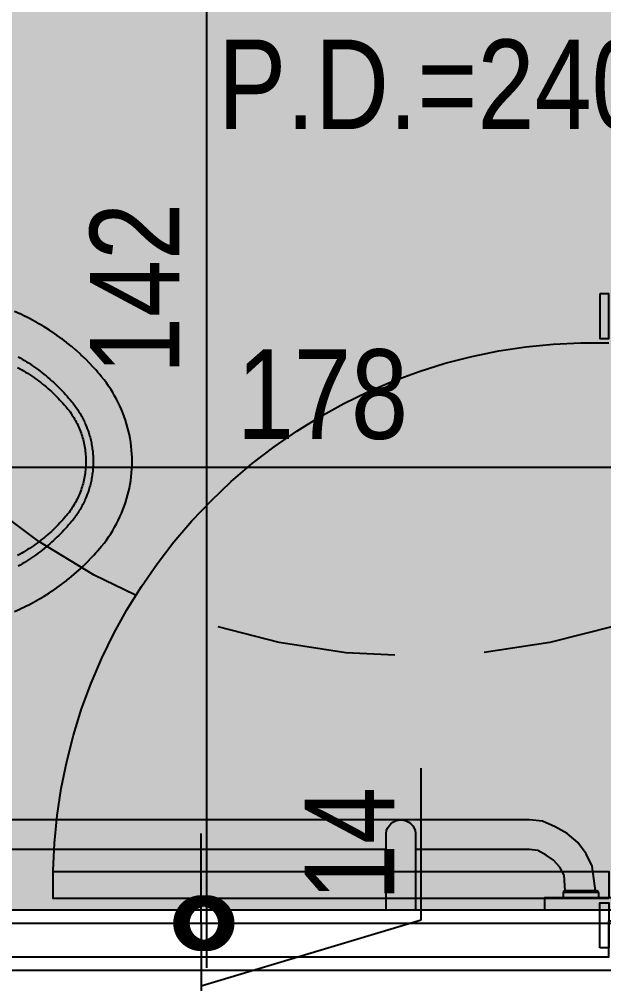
# Model space of a CAD drawing. Header units: metres. Extents: x -41 to 570, y -54 to 184.
# Drawn here: x 16.226 to 16.878, y 50.155 to 51.232 of the extents above; entities that cross this region are included whole.
import ezdxf
from ezdxf.enums import TextEntityAlignment as Align

# ---------------------------------------------------------------- set-up
doc = ezdxf.new("R2010")
doc.units = ezdxf.units.M
doc.linetypes.add('PUC$0$DASHEDX2', pattern=[1.5, 1, -0.5])
for name, color, linetype in [('ARQ-DIM', 2, 'Continuous'), ('ARQ-TXT', 2, 'Continuous'), ('PUC$0$ARQ-ALV ACAB', 4, 'Continuous'), ('PUC$0$ARQ-ALV OSSO', 5, 'Continuous'), ('PUC$0$ARQ-CAX @ 1', 1, 'Continuous'), ('PUC$0$ARQ-HID', 7, 'Continuous'), ('PUC$0$ARQ-PRJ', 7, 'PUC$0$DASHEDX2'), ('PUC$0$ARQ-SIM', 1, 'Continuous')]:
    doc.layers.add(name, color=color, linetype=linetype)
doc.layers.add('PUC$0$ARQ-FORRO', color=9, linetype='Continuous', lineweight=5)
doc.styles.add('Adesa', font='ARIALN.TTF')
doc.dimstyles.new('ADESA 1-0050', dxfattribs={"dimtxt": 0.1, "dimasz": 0.1, "dimexe": 0.05, "dimexo": 0.05, "dimgap": 0.03, "dimtad": 1, "dimdec": 1, "dimlfac": 100, "dimzin": 12, "dimtxsty": 'Adesa', "dimblk": 'DOTSMALL', "dimcen": 1, "dimdle": 0.05, "dimclrd": 1, "dimclre": 1, "dimclrt": 256, "dimazin": 3, "dimtm": 1e-09, "dimtfac": 1, "dimtdec": 1, "dimtmove": 1, "dimatfit": 0, "dimldrblk": 'DOTSMALL', "dimfxl": 0.8, "dimtvp": 2, "dimtolj": 1, "dimtzin": 0, "dimarcsym": 0})

# ---------------------------------------------------------------- blocks, each defined once
blk = doc.blocks.new('*U3363')
for points in [[(0, 0), (-5.51091059616504e-17, 0.6200000000003125), (-0.03000000000020014, 0.6200000000003125), (-0.03000000000020009, 0)], [(-0.6749999999981309, 0.01000000000070145), (-0.6249999999984037, 0.01000000000070145), (-0.6249999999984037, 2.557953848736361e-13), (-0.6749999999981309, 2.557953848736361e-13)], [(0.05500000000006366, 0.01000000000036039), (0.005000000000336513, 0.01000000000036039), (0.005000000000336513, -8.526512829121202e-14), (0.05500000000006366, -8.526512829121202e-14)]]:
    blk.add_lwpolyline(points, close=True)
at = {"layer": 'PUC$0$ARQ-PRJ'}
blk.add_arc((-0.0178846153847456, 0.01788461538511558), 0.6023809391554807, 88.29864539466116, 181.7013546053483, dxfattribs=at)
blk = doc.blocks.new('PUC$0$pl apto tipo 1 puc')
at = {"layer": 'PUC$0$ARQ-ALV ACAB', "elevation": 4.318356323904093e-06}
blk.add_lwpolyline([(-31.0320517374884, 1.795038550576186), (-31.0320517374884, 0.1856084022041193), (-32.22662822789356, 0.1856084022041193), (-32.22662822010545, 0.2256047968852583), (-32.38662819346439, 0.2256047968852583), (-32.38662821339221, 0.1756047841986685), (-33.78985092486744, 0.1756011812692293), (-33.78985075586606, -0.05481320627855981), (-33.63985074782035, -0.05481320627856), (-33.6398509229806, 0.02558742676947654), (-30.87204185766986, 0.02560654861560134)], dxfattribs=at)
at = {"layer": 'PUC$0$ARQ-ALV OSSO', "elevation": 4.318356323904093e-06}
blk.add_lwpolyline([(-31.0170517374884, 1.085605700000688), (-31.0170517374884, 0.1706084134620893), (-32.24162822854469, 0.17060841346209), (-32.24162822075658, 0.2206047968852595), (-32.38162819513037, 0.220604796885258), (-32.38162821505819, 0.1706047968848228), (-33.78485092156768, 0.1706011939553962), (-33.78485075916582, -0.04981320627856066), (-33.64485075637818, -0.04981320627855999), (-33.64485093153837, 0.03058739225385804), (-30.87704564146987, 0.03060651411398683)], dxfattribs=at)
at = {"layer": 'PUC$0$ARQ-CAX @ 1', "rotation": 270}
blk.add_blockref('*U3363', (-32.22662822010463, 0.2506047968847809, 4.319321033476736e-06), dxfattribs=at)
blk = doc.blocks.new('PUC$0$ARQ-HID-BACIA CX')
for points in [[(-0.5313834227084442, 0.1673716916279488), (-0.5372955826059638, 0.1647684327056424), (-0.5376423234909212, 0.1646101290736794), (-0.5434808775413204, 0.1618491949578527), (-0.5438096529436365, 0.1616882833065745), (-0.5467071388674541, 0.1602446503343629), (-0.5495860073037946, 0.158764238005034), (-0.549914374221153, 0.1585924229475779), (-0.5556065649691321, 0.1555159184912043), (-0.5559224495288504, 0.1553396729430858), (-0.5587406029606612, 0.1537410513514317), (-0.5615381828904873, 0.1521067187480014), (-0.5618466283106969, 0.1519235917994308), (-0.5646223621507787, 0.1502489920057712), (-0.5673765798312829, 0.1485392153728924), (-0.5676746795843997, 0.1483512337377135), (-0.5704073496833999, 0.1466009699611561), (-0.5731175295433033, 0.1448160792290025), (-0.573412377127724, 0.1446189066822683), (-0.5760963118291187, 0.1427965138888396), (-0.5787568607667029, 0.1409401382890962), (-0.5790421953649059, 0.1407380482119436), (-0.5816785022913677, 0.1388428351193909), (-0.5842904965073858, 0.1369142519480135), (-0.5845737494033969, 0.1367020125907459), (-0.5871566626326512, 0.1347380483376526), (-0.5897144147596194, 0.1327414209989399), (-0.589989914296922, 0.1325232271878747), (-0.5925203136427089, 0.1304899776016271), (-0.5950246720724623, 0.1284247326455272), (-0.5952967544759887, 0.1281971201140379), (-0.6002173956943082, 0.1239673683572562), (-0.6004844270242204, 0.1237315389936668), (-0.6052887796451146, 0.1193726038691523), (-0.6055448093753597, 0.1191339858101799), (-0.6079042263445729, 0.1169037993416566), (-0.6102351082828648, 0.114643817037603), (-0.6104909534093323, 0.114392221725808), (-0.6150527366648717, 0.1097844642738721), (-0.6153010876634682, 0.1095268045314981), (-0.6197381219696682, 0.104798119821254), (-0.6199784446677583, 0.1045350240868004), (-0.6221485288592277, 0.1021254027452016), (-0.6242878038583441, 0.0996884050560141), (-0.6245189867055104, 0.0994212716048821), (-0.6266244517189179, 0.0969534568678512), (-0.6286984319686937, 0.0944590356202468), (-0.6313604047120194, 0.0911201424225681), (-0.6339263756348859, 0.0877072820257183), (-0.6363942335770574, 0.08422318813669), (-0.6387619302221382, 0.0806706808727711), (-0.6410274938446534, 0.07705261962868801), (-0.6431890253823342, 0.0733719109320248), (-0.6452447023638257, 0.0696315320096517), (-0.6471927759629068, 0.065834503293587), (-0.6490315837636303, 0.061983884493344), (-0.6507595438687233, 0.0580827903067132), (-0.6523751588273257, 0.0541343786365758), (-0.6538770205446554, 0.0501418348800655), (-0.6552638083181394, 0.0461083954949402), (-0.6565342942380711, 0.0420373322886292), (-0.6576873422056622, 0.0379319524181767), (-0.6587219108788533, 0.0337955983902418), (-0.6596370583365072, 0.0296316500251521), (-0.660431943060324, 0.025443508745667), (-0.661105826389708, 0.0212346054326247), (-0.6616580755902959, 0.0170083866779862), (-0.6620881650813928, 0.012768326567624), (-0.6623956793817456, 0.0085179099889103), (-0.6625803149506952, 0.0042606390129833), (-0.6626418831339933, 3.49038203e-08), (-0.6625803149506952, -0.0042605918800689), (-0.6623956793817456, -0.0085178628560527), (-0.6620881650813928, -0.0127682794347663), (-0.6616580755902959, -0.0170083395450718), (-0.661105826389708, -0.0212345582997671), (-0.660431943060324, -0.0254434616127526), (-0.6596370583365072, -0.0296316028922377), (-0.6587219108788533, -0.0337955512573842), (-0.6576873422056622, -0.0379319052852623), (-0.6565342942380711, -0.0420372851557716), (-0.6552638083181394, -0.0461083483620826), (-0.6538770205446554, -0.0501417877472079), (-0.6523751588273257, -0.0541343315036613), (-0.6507595438687233, -0.0580827431737987), (-0.6490315837636303, -0.0619838373604864), (-0.6471927759629068, -0.0658344561607294), (-0.6452447023638257, -0.0696314848767372), (-0.6431890253823342, -0.0733718637991103), (-0.6410274938446534, -0.0770525724958304), (-0.6387619302221382, -0.0806706337399135), (-0.6363942335770574, -0.0842231410038323), (-0.6339263756348859, -0.0877072348928607), (-0.6313604047120194, -0.0911200952897105), (-0.6286984084022507, -0.0944589727763798), (-0.6266244517189179, -0.0969534097349936), (-0.6245189867055104, -0.0994212244719677), (-0.6242878038583441, -0.0996883579231565), (-0.6221485288592277, -0.102125355612344), (-0.6199784446677583, -0.1045349769538859), (-0.6197381219696682, -0.1047980726883964), (-0.6153010876634682, -0.1095267573986405), (-0.6150527366648717, -0.1097844171410145), (-0.6104909534093323, -0.1143921745929504), (-0.6102351082828648, -0.1146437699047453), (-0.6079042263445729, -0.1169037522087422), (-0.6055448093753597, -0.1191339386773222), (-0.6052887796451146, -0.1193725567362378), (-0.6004844270242204, -0.1237314918608092), (-0.6002173956943082, -0.1239673212243417), (-0.5952967544759887, -0.1281970729811235), (-0.5950246720724623, -0.1284246855126696), (-0.5925203136427089, -0.1304899304687126), (-0.589989914296922, -0.1325231800549602), (-0.5897144147596194, -0.1327413738660255), (-0.5871566626326512, -0.1347380012047381), (-0.5845737494033969, -0.1367019654578314), (-0.5842904965073858, -0.1369142048150991), (-0.5816785022913677, -0.1388427879865333), (-0.5790421953649059, -0.140738001079086), (-0.5787568607667029, -0.1409400911562386), (-0.5760963118291187, -0.1427964667559252), (-0.573412377127724, -0.1446188595494107), (-0.5731175295433033, -0.1448160320960881), (-0.5704073496833999, -0.1466009228282417), (-0.5676746795843997, -0.1483511866047991), (-0.5673765798312829, -0.1485391682399779), (-0.5646223621507787, -0.1502489448728568), (-0.5618466283106969, -0.1519235446665732), (-0.5615381828904873, -0.1521066716151438), (-0.5587406029606612, -0.1537410042185741), (-0.5559224495288504, -0.1553396258101714), (-0.5556065649691321, -0.1555158713583467), (-0.549914374221153, -0.1585923758147203), (-0.5495860073037946, -0.1587641908721764), (-0.5467071388674541, -0.1602446032015052), (-0.5438096529436365, -0.16168823617366), (-0.5434808775413204, -0.161849147824995), (-0.5376423234909212, -0.1646100819408218), (-0.5372955826059638, -0.1647683855727848), (-0.5313834227084442, -0.1673716444950912)], [(-0.5353967874145411, -0.1169248755943215), (-0.5377545861548825, -0.1155808658188278), (-0.5400950557064519, -0.1142069109538113), (-0.5424178347171777, -0.1128032466635602), (-0.5447224989911419, -0.111370045768723), (-0.5470086007659916, -0.1099074653789387), (-0.5492756844238758, -0.108415639037247), (-0.5515233100579309, -0.1068947238532871), (-0.5537510141948303, -0.105344876936698), (-0.5559583333612608, -0.1037662475415288), (-0.5581448904941908, -0.1021590948987239), (-0.5603105913278486, -0.1005239924582213), (-0.5624553887293687, -0.0988615529475112), (-0.5645792591322945, -0.0971724048049794), (-0.5666822025366401, -0.0954571371916302), (-0.5687642032314458, -0.0937163628348401), (-0.5708252690721807, -0.0919506394737653), (-0.5728647637649757, -0.0901598806981099), (-0.5748812261905627, -0.0883431909831245), (-0.5768730773974653, -0.0864996433821546), (-0.5788386834458592, -0.0846283580815168), (-0.5807763789739937, -0.0827284866893194), (-0.5826844279207961, -0.0807992200912224), (-0.5845614320108368, -0.0788401655130713), (-0.5864096693333068, -0.0768542294825636), (-0.5882335311014943, -0.0748463609520798), (-0.5900347219545523, -0.0728245568001), (-0.5918179237585193, -0.0707936245804319), (-0.5935927123434654, -0.0687525509361819), (-0.595367037455091, -0.0667020350050223), (-0.5963633636880205, -0.0654381943301417), (-0.597359422834636, -0.0641632892117912), (-0.5983457843912491, -0.0628777949064272), (-0.5993110186345377, -0.0615852188859378), (-0.6002500312857535, -0.0602814095290967), (-0.601164381657675, -0.0589604320208252), (-0.6020553698322219, -0.0576234528998896), (-0.6029242566139317, -0.0562719372133245), (-0.603772322446041, -0.0549072832365312), (-0.6046005531912755, -0.0535305946644655), (-0.6054086699801005, -0.0521420835950437), (-0.6061960836515184, -0.0507417775225179), (-0.6069622011167937, -0.0493297235796888), (-0.6077064371426673, -0.0479059963936663), (-0.6084284735822081, -0.0464708512675713), (-0.6091282475915705, -0.0450246966862835), (-0.6098057081101373, -0.0435679489903294), (-0.6104608119327679, -0.0421010048814026), (-0.6111230642421575, -0.0405536756461231), (-0.6118731840225138, -0.0387129756566367), (-0.6126971256756946, -0.0365669056673994), (-0.6135148300777971, -0.0342850183575081), (-0.6142415091059874, -0.032103910963798), (-0.6148312710463985, -0.0302054830160898), (-0.6153025409272601, -0.0285895636576186), (-0.6157282293857094, -0.027040411950992), (-0.6161301746560142, -0.0254849346191293), (-0.6165081607124776, -0.0239234753393305), (-0.616861955818429, -0.0223563797526083), (-0.6171913557314072, -0.020784007247272), (-0.6174964350784578, -0.0192067564888987), (-0.6177776023445389, -0.0176250575649704), (-0.6180352935087968, -0.0160393238701602), (-0.6182699327671415, -0.0144499501423354), (-0.6184816104576001, -0.0128572800587392), (-0.6186688615331521, -0.0112615384824437), (-0.6188298163895709, -0.0096629885721029), (-0.6189625622174904, -0.0080619690952233), (-0.6190653590281129, -0.0064585316034425), (-0.619140771635621, -0.0048468267100077), (-0.6191953672212736, -0.0032268573606586), (-0.6192357286772534, -0.0016090169691836), (-0.6192688473807167, 9.4357517e-09), (-0.6192357286772534, 0.0016090641020412), (-0.6191953672212736, 0.0032269044935731), (-0.619140771635621, 0.0048468738428653), (-0.6190653590281129, 0.0064585787363569), (-0.6189625622174904, 0.0080620162281377), (-0.6188298163895709, 0.0096630357049605), (-0.6186688615331521, 0.0112615856153013), (-0.6184816104576001, 0.0128573271915968), (-0.6182699327671415, 0.014449997275193), (-0.6180352935087968, 0.0160393710030178), (-0.6177776023445389, 0.017625104697828), (-0.6174964350784578, 0.0192068036217563), (-0.6171913557314072, 0.0207840543801297), (-0.616861955818429, 0.0223564268855228), (-0.6165081607124776, 0.0239235224721881), (-0.6161301746560142, 0.0254849817520437), (-0.6157282293857094, 0.0270404590839064), (-0.6153025409272601, 0.0285896107904762), (-0.6148312710463985, 0.0302055301489475), (-0.6142415091059874, 0.0321039580967124), (-0.6135148300777971, 0.0342850654904226), (-0.6126971256756946, 0.03656695280025701), (-0.6118731840225138, 0.0387130227894943), (-0.6111230642421575, 0.0405537227789807), (-0.6104608119327679, 0.0421010520142602), (-0.6098057081101373, 0.043567996123187), (-0.6091282475915705, 0.04502474381919799), (-0.6084284735822081, 0.04647089840042901), (-0.6077064371426673, 0.0479060435265808), (-0.6069622011167937, 0.0493297707125464), (-0.6061960836515184, 0.0507418246553755), (-0.6054086699801005, 0.0521421307279013), (-0.6046005531912755, 0.0535306417973232), (-0.603772322446041, 0.0549073303693888), (-0.6029242566139317, 0.0562719843461821), (-0.6020553698322219, 0.0576235000327472), (-0.601164381657675, 0.0589604791536829), (-0.6002500312857535, 0.0602814566619543), (-0.5993110186345377, 0.0615852660187954), (-0.5983457843912491, 0.0628778420393417), (-0.597359422834636, 0.0641633363446488), (-0.5963633636880205, 0.0654382414630561), (-0.595367037455091, 0.0667020821378799), (-0.5935927123434654, 0.0687525980690396), (-0.5918179237585193, 0.0707936717133464), (-0.5900347219545523, 0.0728246039329577), (-0.5882335311014943, 0.0748464080849374), (-0.5864096693333068, 0.0768542766154781), (-0.5845614320108368, 0.0788402126459289), (-0.5826844279207961, 0.0807992672240801), (-0.5807763789739937, 0.0827285338222339), (-0.5788386834458592, 0.0846284052143744), (-0.5768730773974653, 0.0864996905150122), (-0.5748812261905627, 0.0883432381159821), (-0.5728647637649757, 0.0901599278309675), (-0.5708252690721807, 0.0919506866066797), (-0.5687642032314458, 0.0937164099677546), (-0.5666822025366401, 0.0954571843244878), (-0.5645792591322945, 0.0971724519378938), (-0.5624553887293687, 0.0988616000804257), (-0.5603105913278486, 0.1005240395911358), (-0.5581448904941908, 0.1021591420315815), (-0.5559583333612608, 0.1037662946744433), (-0.5537510141948303, 0.1053449240695556), (-0.5515233100579309, 0.1068947709861447), (-0.5492756844238758, 0.1084156861701047), (-0.5470086007659916, 0.1099075125117963), (-0.5447224989911419, 0.1113700929016375), (-0.5424178347171777, 0.1128032937964747), (-0.5400950557064519, 0.1142069580866689), (-0.5377545861548825, 0.1155809129517422), (-0.5353967874145411, 0.116924922727236)], [(-0.5349349716037965, -0.1049346009299086), (-0.5371895022047255, -0.1036926574053893), (-0.539427355621726, -0.1024194726371377), (-0.5416480762369461, -0.1011152822894985), (-0.5438512319990068, -0.0997803298824067), (-0.5460363751455475, -0.0984148589356835), (-0.5482030736251602, -0.0970191286802162), (-0.5503508953864582, -0.0955933904913593), (-0.5524794240889932, -0.0941379114553627), (-0.5545882276813856, -0.0926529822250757), (-0.5566768976786634, -0.0911388698867484), (-0.5587450334513521, -0.0895958808041826), (-0.5607922186590173, -0.0880243134855334), (-0.5628180526721849, -0.0864244585835934), (-0.5648221505723257, -0.0847966460284795), (-0.566804127440939, -0.08314119003941299), (-0.5687635905040054, -0.0814584126911484), (-0.5707001784094672, -0.0797486517692221), (-0.5726135140942789, -0.0780122529147605), (-0.5745032283508849, -0.0762495460579942), (-0.5763689833936354, -0.0744608925509454), (-0.5782104257259562, -0.0726466458902166), (-0.5800272097067066, -0.07080716742788701), (-0.581819005405741, -0.0689428263715115), (-0.5835854828929004, -0.0670540076396549), (-0.5853263358044603, -0.0651410686565726), (-0.5870412420657516, -0.0632044061240151), (-0.5887298311654307, -0.0612444937231374), (-0.5899453030262904, -0.05978588585387), (-0.5911309306150372, -0.0583025827079666), (-0.5922862753285756, -0.0567951435998282), (-0.5934108658381163, -0.0552642126789635), (-0.5945042308148629, -0.0537104419501304), (-0.5955659224964478, -0.0521344912736765), (-0.5965955009760009, -0.0505370322930787), (-0.5975925420576118, -0.0489187484351703), (-0.5985566490395229, -0.047280323126671), (-0.5994874252200191, -0.0456224555053098), (-0.6003844935360477, -0.0439458486365254), (-0.60124750049102, -0.042251213441233), (-0.6020761004438101, -0.0405392608404043), (-0.602869967392003, -0.0388107174659069), (-0.6036287910441445, -0.0370663099496653), (-0.6043522807474773, -0.0353067688513136), (-0.6050401615601971, -0.0335328325859621), (-0.6056921703237279, -0.0317452434964309), (-0.6063080635181919, -0.0299447458894804), (-0.6068876172624158, -0.0281320899634068), (-0.607430623386165, -0.0263080259166202), (-0.6079368894301993, -0.0244733137667765), (-0.6084062347184727, -0.0226287096037652), (-0.6088385099968578, -0.0207749773730655), (-0.6092335660112485, -0.0189128790562165), (-0.6095912810016983, -0.0170431805625242), (-0.6099115489192358, -0.015166646819381), (-0.6101942794258264, -0.0132840427540657), (-0.6104393939666864, -0.0113961352578542), (-0.6106468414811915, -0.0095036863122857), (-0.6108165748364556, -0.0076074618266659), (-0.6109485822492573, -0.0057082208367376), (-0.6110428480086512, -0.0038067233602135), (-0.6110993878255897, -0.0019037242596198), (-0.611118225266509, 2.35664572e-08), (-0.6110993878255897, 0.0019037713924774), (-0.6110428480086512, 0.0038067704931279), (-0.6109485822492573, 0.0057082679696521), (-0.6108165748364556, 0.0076075089595236), (-0.6106468414811915, 0.0095037334451433), (-0.6104393939666864, 0.0113961823907118), (-0.6101942794258264, 0.0132840898869233), (-0.6099115489192358, 0.0151666939522386), (-0.6095912810016983, 0.0170432276954387), (-0.6092335660112485, 0.018912926189131), (-0.6088385099968578, 0.0207750245059799), (-0.6084062347184727, 0.0226287567366228), (-0.6079368894301993, 0.0244733608996342), (-0.607430623386165, 0.0263080730495347), (-0.6068876172624158, 0.0281321370963212), (-0.6063080635181919, 0.029944793022338), (-0.6056921703237279, 0.0317452906292886), (-0.6050401615601971, 0.0335328797188197), (-0.6043522807474773, 0.0353068159841712), (-0.6036287910441445, 0.0370663570825229), (-0.602869967392003, 0.0388107645987645), (-0.6020761004438101, 0.0405393079732619), (-0.60124750049102, 0.0422512605740906), (-0.6003844935360477, 0.04394589576938299), (-0.5994874252200191, 0.0456225026381674), (-0.5985566490395229, 0.0472803702595854), (-0.5975925420576118, 0.0489187955680848), (-0.5965955009760009, 0.0505370794259932), (-0.5955659224964478, 0.0521345384065342), (-0.5945042308148629, 0.0537104890830449), (-0.5934108658381163, 0.0552642598118212), (-0.5922862753285756, 0.0567951907327427), (-0.5911309306150372, 0.0583026298408243), (-0.5899453030262904, 0.0597859329867845), (-0.5887298311654235, 0.0612445408560518), (-0.5870412420657516, 0.0632044532569296), (-0.5853263358044603, 0.0651411157894302), (-0.5835854828929004, 0.0670540547725125), (-0.581819005405741, 0.06894287350442599), (-0.5800272097067066, 0.0708072145607446), (-0.5782104257259562, 0.0726466930230743), (-0.5763689833936354, 0.07446093968380299), (-0.5745032283508849, 0.0762495931908518), (-0.5726135140942789, 0.0780123000476749), (-0.5707001784094672, 0.0797486989020797), (-0.5687635905040054, 0.081458459824006), (-0.566804127440939, 0.0831412371723275), (-0.5648221505723257, 0.0847966931613371), (-0.5628180526721849, 0.086424505716451), (-0.5607922186590173, 0.088024360618391), (-0.5587450334513521, 0.0895959279370402), (-0.5566768976786634, 0.0911389170196628), (-0.5545882276813856, 0.0926530293579333), (-0.5524794240889932, 0.0941379585882771), (-0.5503508953864582, 0.0955934376242169), (-0.5482030736251602, 0.0970191758130739), (-0.5460363751455475, 0.0984149060685411), (-0.5438512319990068, 0.0997803770152643), (-0.5416480762369461, 0.1011153294223561), (-0.539427355621726, 0.1024195197699953), (-0.5371895022047255, 0.103692704538247), (-0.5349349716037965, 0.1049346480627662)]]:
    blk.add_lwpolyline(points)
blk = doc.blocks.new('PUC$0$VASO SANIT ACESSIVEL')
at = {"elevation": -9.998618443336001e-05}
blk.add_lwpolyline([(0, -8.881784197001252e-16), (-4.440892098500626e-16, -1.27339661088353)], dxfattribs=at)
at = {"color": 1}
for points in [[(-0.09876492666306191, -1.120756237517578), (-0.1001999896711645, -1.106300703282993), (-0.1001999896711645, -0.2880606915933495), (-0.09876492666306191, -0.273605157358765)], [(-0.06719998967113572, -0.946036579955911), (-0.06719998967113572, -0.2880606915933495), (-0.06614847561817516, -0.2788874204479397)], [(-0.06614847561817516, -1.115473974428548), (-0.06719998967113572, -1.106300703282993), (-0.06719998967113572, -0.9790365799567053)], [(-0.06088287062368281, -1.124543348499226), (-0.06614847561817516, -1.115473974428548)], [(-0.09241578763998959, -1.134912707761339), (-0.09876492666306191, -1.120756237517578)], [(-0.05523574765808092, -1.133011702461606), (-0.06088287062368281, -1.124543348499226)], [(-0.08508402015817484, -1.148266871033063), (-0.09241578763998959, -1.134912707761339)], [(-0.04748331774542791, -1.140000681901234), (-0.05523574765808092, -1.133011702461606)], [(-0.03842677103159176, -1.144735196825437), (-0.04748331774542791, -1.140000681901234)], [(-0.07494328094042935, -1.160053320800595), (-0.08508402015817484, -1.148266871033063)], [(-0.0211013592743261, -1.145999214756391), (-0.03842677103159176, -1.144735196825437)], [(-0.0211013592743261, -1.145545302210901), (-0.02082413257630877, -1.144520341296389)], [(-0.0211013592743261, -1.181286851239798), (-0.0211013592743261, -1.145545302210901)], [(-0.02082413257630877, -1.144520341296389), (-0.02009570158981644, -1.143791887718196)], [(-0.02009570158981644, -1.143791887718196), (-0.01907059560537627, -1.143514538541728)], [(-0.01907059560537627, -1.183317614908679), (-0.01907059560537627, -1.143514538541728)], [(-0.01907059560537627, -1.143514538541728), (-0.01319998160157843, -1.143514538541728)], [(-0.06256175025315747, -1.169475121184893), (-0.07494328094042935, -1.160053320800595)], [(-0.04875629253751468, -1.175985195407063), (-0.06256175025315747, -1.169475121184893)], [(-0.0211013592743261, -1.179729104467058), (-0.04875629253751468, -1.175985195407063)], [(-0.02082411211980828, -1.18231180033306), (-0.0211013592743261, -1.181286851239798)], [(-0.02009557374891324, -1.183040383893183), (-0.02082411211980828, -1.18231180033306)], [(-0.01907059560537627, -1.183317614908679), (-0.02009557374891324, -1.183040383893183)], [(-0.01907059560537627, -1.183317614908679), (-0.01319998160157843, -1.183317614908679)]]:
    blk.add_lwpolyline(points, dxfattribs=at)
at = {"color": 1, "elevation": -9.998618443336001e-05}
blk.add_lwpolyline([(7.097009202539084e-09, -1.122800715314209), (9.042159465622035e-09, -1.20403143813649), (-0.01319998847227266, -1.20403143813649), (-0.01319999041742292, -1.122800715314209)], close=True, dxfattribs=at)
at = {"layer": 'PUC$0$ARQ-SIM'}
blk.add_lwpolyline([(-9.192646643896296e-13, -0.9460365799567574), (-0.08519998967064613, -0.9460365799556845, 0.9132146379288371), (-0.08519998967067366, -0.9790365799566911), (-9.192646643896296e-13, -0.9790365799567586)], format="xyb", dxfattribs=at)
at = {"layer": 'PUC$0$ARQ-HID', "xscale": -1, "rotation": 270}
blk.add_blockref('PUC$0$ARQ-HID-BACIA CX', (-0.5003387253028966, 7.451908615729863e-05), dxfattribs=at)
blk = doc.blocks.new('PUC$0$pl forro pcd 1')
at = {"layer": 'PUC$0$ARQ-FORRO'}
h = blk.add_hatch(color=256, dxfattribs=at)
h.dxf.hatch_style = 1
h.paths.add_polyline_path([(3.586123579841779, -1.113030477329225), (5.336123579841775, -1.113030477329225), (5.336123579841781, -2.499766319993284), (5.079888102650264, -2.499766321231945), (5.079886870161369, -3.449660700477999), (3.588754202158931, -3.449658995793648)])
blk.add_lwpolyline([(3.586123579841779, -1.113030477329225), (5.336123579841775, -1.113030477329225), (5.336123579841781, -2.499766319993284), (5.079888102650264, -2.499766321231945), (5.079886870161369, -3.449660700477999), (3.588754202158931, -3.449658995793648)], close=True, dxfattribs=at)
blk = doc.blocks.new('PUC')
at = {"layer": 'PUC$0$ARQ-ALV ACAB', "elevation": 4.318356323904093e-06}
blk.add_lwpolyline([(-15.68880853887871, -50.23798862444836), (-17.4388085388787, -50.23799134020176)], dxfattribs=at)
at = {"layer": 'PUC$0$ARQ-ALV OSSO', "elevation": 4.318356323904093e-06}
blk.add_lwpolyline([(-15.67380812998796, -50.22299133790965), (-18.44158952656462, -50.22299133790965)], dxfattribs=at)
at = {"layer": 'PUC$0$ARQ-PRJ', "ltscale": 0.2}
blk.add_circle((-16.66665310390577, -51.27092522882496, -4.31835632350037e-06), 0.75, dxfattribs=at)
at = {"layer": 'PUC$0$ARQ-ALV OSSO', "xscale": -1, "rotation": 180}
blk.add_blockref('PUC$0$pl apto tipo 1 puc', (15.34324360750044, -49.99996689005743), dxfattribs=at)
at = {"layer": 'PUC$0$ARQ-FORRO'}
blk.add_blockref('PUC$0$pl forro pcd 1', (-21.02493211872048, -49.12495814711914, -4.31835632310037e-06), dxfattribs=at)
at = {"layer": 'PUC$0$ARQ-HID', "xscale": -1, "rotation": 270}
blk.add_blockref('PUC$0$VASO SANIT ACESSIVEL', (-15.68880853887871, -50.23798862444836, 9.566782810985965e-05), dxfattribs=at)
blk = doc.blocks.new('_DotSmall')
at = {"color": 0, "linetype": 'ByBlock', "const_width": 0.5}
blk.add_lwpolyline([(-0.0625, 0, 1), (0.0625, 0, 1)], format="xyb", close=True, dxfattribs=at)
blk = doc.blocks.new('*D265')
at = {"layer": 'ARQ-DIM', "color": 1, "lineweight": -2, "transparency": 16777216}
for p, q in [((17.45384907623026, 51.19298300915375), (17.45384907623026, 50.68176031264932)), ((15.67380812998797, 50.86951512622504), (15.67380812998797, 50.68176031264932)), ((17.50384907623026, 50.73176031264932), (15.62380812998797, 50.73176031264932))]:
    blk.add_line(p, q, dxfattribs=at)
at = {"layer": 'Defpoints', "color": 0, "transparency": 16777216}
for p in [(17.45384907623026, 51.24298300915375, -4.318356323500364e-06), (15.67380812998797, 50.91951512622504, 4.318356323904093e-06), (15.67380812998797, 50.73176031264932)]:
    blk.add_point(p, dxfattribs=at)
at = {"layer": 'ARQ-DIM', "color": 1, "lineweight": -2, "transparency": 16777216, "xscale": 0.1, "yscale": 0.1, "zscale": 0.1, "rotation": 180}
blk.add_blockref('_DotSmall', (15.67380812998797, 50.73176031264932), dxfattribs=at)
at = {"layer": 'ARQ-DIM', "color": 1, "lineweight": -2, "transparency": 16777216, "xscale": 0.1, "yscale": 0.1, "zscale": 0.1}
blk.add_blockref('_DotSmall', (17.45384907623026, 50.73176031264932), dxfattribs=at)
at = {"layer": 'ARQ-DIM', "transparency": 16777216, "insert": (16.56382860310912, 50.81281761142149), "char_height": 0.1, "attachment_point": 5, "style": 'Adesa'}
blk.add_mtext('\\A1;178', dxfattribs=at)
blk = doc.blocks.new('*D278')
at = {"layer": 'ARQ-DIM', "color": 1, "lineweight": -2, "transparency": 16777216}
for p, q in [((16.67415964751492, 50.22667206320597), (16.67415964751492, 50.39615364574349)), ((16.42854573209882, 50.22299133790968), (16.42854573209882, 50.32299133790968)), ((16.30341575333532, 50.22299133790968), (16.47854573209882, 50.22299133790968)), ((16.42854573209882, 50.15298788858114), (16.67415964751492, 50.22667206320597)), ((16.42854573209882, 50.22299133790968), (16.42854573209882, 50.08298443925261)), ((16.42854573209882, 50.22299133790968), (16.42854573209882, 50.08298443925261)), ((16.30341478796973, 50.08298443925261), (16.47854573209882, 50.08298443925261)), ((16.42854573209882, 50.08298443925261), (16.42854573209882, 49.98298443925261))]:
    blk.add_line(p, q, dxfattribs=at)
at = {"layer": 'Defpoints', "color": 0, "transparency": 16777216}
for p in [(16.25341575333531, 50.22299133790968), (16.25341478796973, 50.08298443925261, 4.318356323904093e-06), (16.42854573209882, 50.08298443925261)]:
    blk.add_point(p, dxfattribs=at)
at = {"layer": 'ARQ-DIM', "color": 1, "lineweight": -2, "transparency": 16777216, "xscale": 0.1, "yscale": 0.1, "zscale": 0.1}
for p, rotation in [((16.42854573209882, 50.22299133790968), 270), ((16.42854573209882, 50.08298443925261), 90)]:
    blk.add_blockref('_DotSmall', p, dxfattribs=dict(at, rotation=rotation))
at = {"layer": 'ARQ-DIM', "transparency": 16777216, "insert": (16.59395500904289, 50.31141285447471), "char_height": 0.1, "attachment_point": 5, "rotation": 90, "style": 'Adesa'}
blk.add_mtext('\\A1;14', dxfattribs=at)
blk = doc.blocks.new('*D104')
at = {"layer": 'ARQ-DIM', "color": 1, "lineweight": -2, "transparency": 16777216}
for p, q in [((16.43448356011922, 51.68972446773182), (16.43448356011922, 50.17299133790968)), ((16.28226257974137, 51.63972446773182), (16.48448356011922, 51.63972446773182)), ((16.28226257974137, 50.22299133790968), (16.48448356011922, 50.22299133790968))]:
    blk.add_line(p, q, dxfattribs=at)
at = {"layer": 'Defpoints', "color": 0, "transparency": 16777216}
for p in [(16.23226257974137, 51.63972446773182), (16.23226257974137, 50.22299133790968, 4.318356323904093e-06), (16.43448356011922, 50.22299133790968)]:
    blk.add_point(p, dxfattribs=at)
at = {"layer": 'ARQ-DIM', "color": 1, "lineweight": -2, "transparency": 16777216, "xscale": 0.1, "yscale": 0.1, "zscale": 0.1}
for p, rotation in [((16.43448356011922, 51.63972446773182), 90), ((16.43448356011922, 50.22299133790968), 270)]:
    blk.add_blockref('_DotSmall', p, dxfattribs=dict(at, rotation=rotation))
at = {"layer": 'ARQ-DIM', "transparency": 16777216, "insert": (16.3542789216472, 50.93135790282073), "char_height": 0.1, "attachment_point": 5, "rotation": 90, "style": 'Adesa'}
blk.add_mtext('\\A1;142', dxfattribs=at)

msp = doc.modelspace()

# ---------------------------------------------------------------- block references
at = {"rotation": 180}
msp.add_blockref('PUC', (0, 0), dxfattribs=at)

# ---------------------------------------------------------------- texts
at = {"layer": 'ARQ-TXT', "style": 'Adesa'}
msp.add_text('P.D.=240cm', height=0.1, dxfattribs=at).set_placement((16.76388466041519, 51.15930966927812, -4.318356323502826e-06), align=Align.MIDDLE)

# ---------------------------------------------------------------- dimensions: what is measured, and where the dimension line sits
at = {"layer": 'ARQ-DIM'}
dim = msp.add_linear_dim(base=(16.43448356011922, 50.22299133790968), p1=(16.23226257974136, 51.6397244677318), p2=(16.23226257974136, 50.22299133790965, 4.318356323904093e-06), angle=270, dimstyle='ADESA 1-0050', override={"dimdec": 0}, dxfattribs=at)
dim.commit()
dim.dimension.update_dxf_attribs({"geometry": '*D104', "text_midpoint": (16.3542789216472, 50.93135790282073)})
for base, p1, p2, angle, picture, middle in [((15.67380812998797, 50.73176031264932), (17.45384907623026, 51.24298300915375, -4.318356323500364e-06), (15.67380812998797, 50.91951512622504, 4.318356323904093e-06), 180, '*D265', (16.56382860310912, 50.81281761142149)), ((16.42854573209882, 50.08298443925261, 4.318356323904093e-06), (16.25341575333531, 50.22299133790965, 4.318356323904093e-06), (16.25341478796972, 50.08298443925258, 8.636712647808187e-06), 89.99999999999999, '*D278', (16.59395500904289, 50.25667206320595, 4.318356323904093e-06))]:
    dim = msp.add_linear_dim(base=base, p1=p1, p2=p2, angle=angle, dimstyle='ADESA 1-0050', dxfattribs=at)
    dim.commit()
    dim.dimension.update_dxf_attribs({"geometry": picture, "text_midpoint": middle})

doc.saveas('drawing.dxf')
